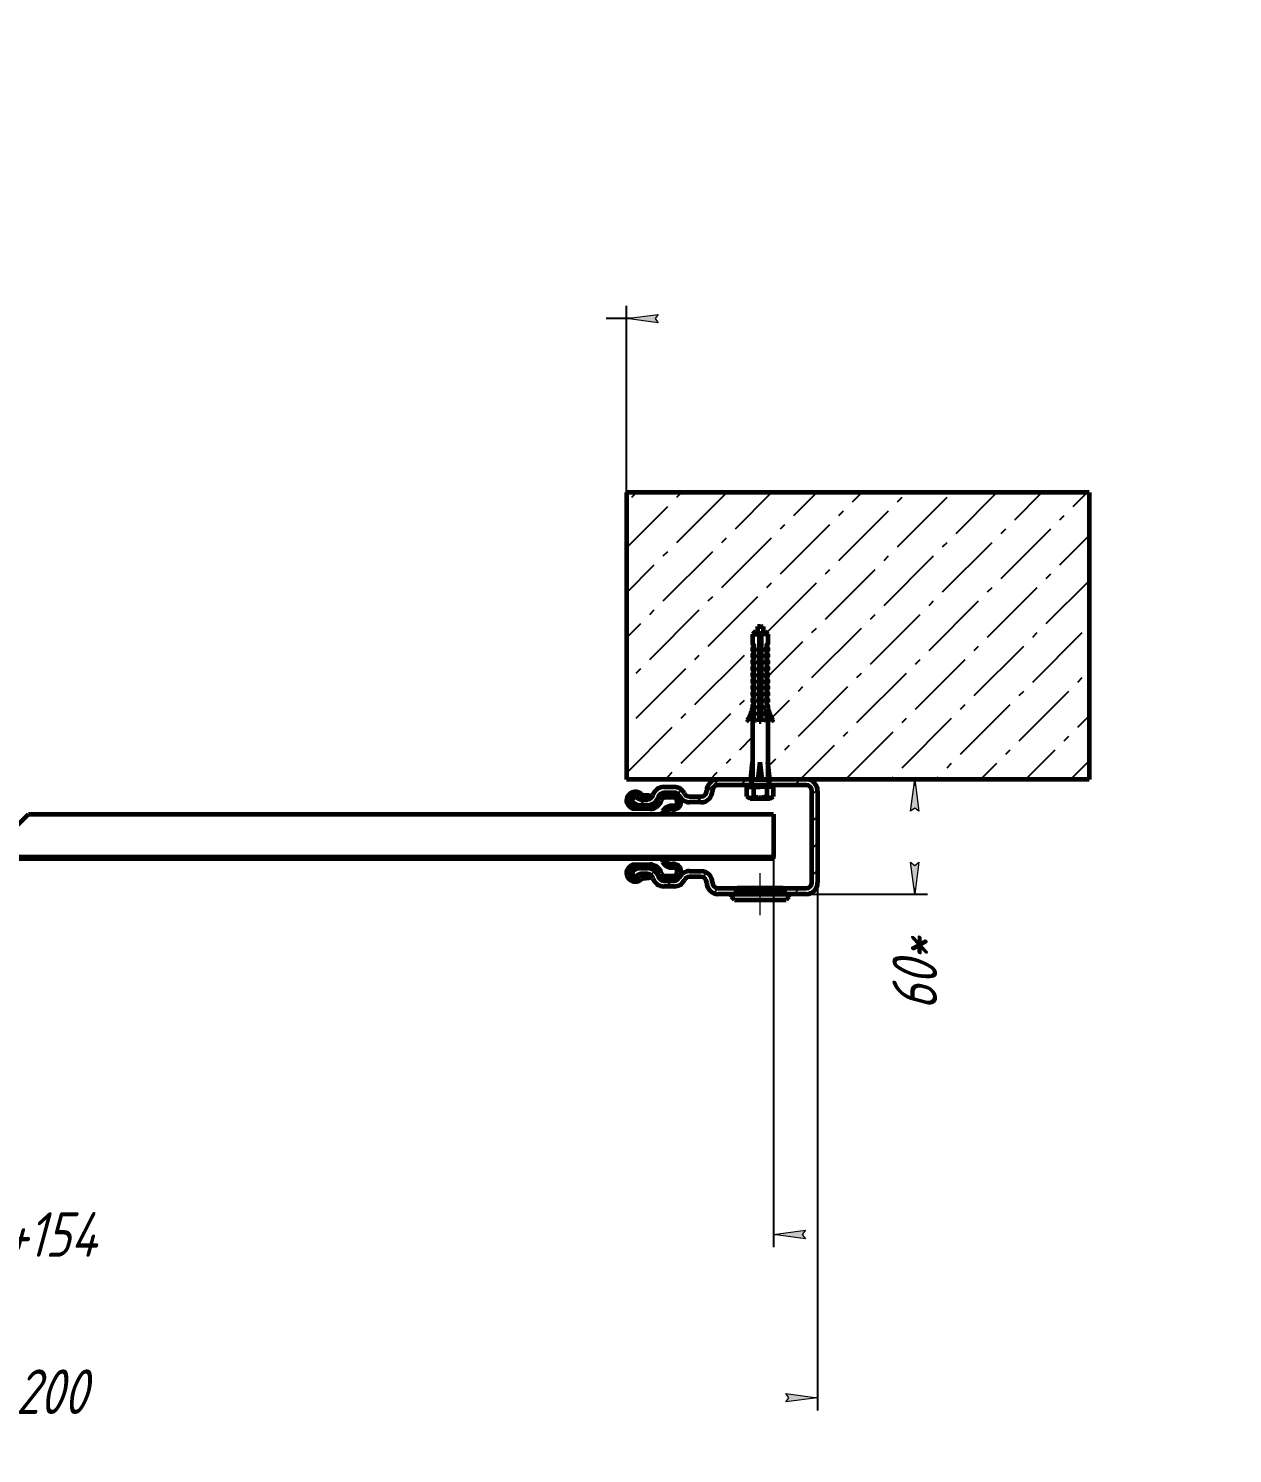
# Model space of a CAD drawing. Header units: millimetres. Extents: x 0 to 841, y 0 to 594.
# Drawn here: x 652 to 841, y 370.4 to 594 of the extents above; entities that cross this region are included whole.
import ezdxf

# ---------------------------------------------------------------- set-up
doc = ezdxf.new("R2010")
doc.units = ezdxf.units.MM
for name, pattern in [('K5LT_AXLED', [19.5, 15, -1.5, 1.5, -1.5]), ('K5LT_BASIC', [0]), ('K5LT_THIN', [0])]:
    doc.linetypes.add(name, pattern=pattern)
doc.layers.add('Системный слой', color=7, linetype='Continuous')
doc.styles.add('KDIMTEXTSTYLE', font='GOST_AU.SHX', dxfattribs={"width": 0.96, "oblique": 15, "height": 5})
doc.dimstyles.new('KDIMSTYLE (0.10)', dxfattribs={"dimtxt": 5, "dimasz": 1, "dimexe": 2, "dimexo": 0, "dimgap": 1, "dimtad": 1, "dimlfac": 10, "dimtxsty": 'KDIMTEXTSTYLE', "dimsah": 1, "dimcen": 0, "dimdle": 1, "dimadec": 0, "dimazin": 0, "dimtfac": 0.667, "dimtmove": 0, "dimatfit": 3, "dimfxl": 1, "dimtvp": 1, "dimtolj": 1, "dimtzin": 0, "dimarcsym": 0})
pattern_1 = [(45, (0, 0), (-2.12132, 2.12132), []), (135, (0, 0), (-2.12132, -2.12132), [])]

# ---------------------------------------------------------------- blocks, each defined once
blk = doc.blocks.new('KDIMARROW_01')
at = {"layer": 'Системный слой'}
blk.add_hatch(color=0, dxfattribs=at).paths.add_polyline_path([(0, 0), (-5, 0.66), (-4.5, 0), (-5, -0.66)])
at = {"layer": 'Системный слой', "color": 0, "linetype": 'K5LT_THIN', "lineweight": 18}
for p, q in [((-4.5, 0), (-5, 0.66)), ((-5, 0.66), (0, 0)), ((0, 0), (-5, -0.66)), ((-5, -0.66), (-4.5, 0)), ((0, 0), (-1, 0))]:
    blk.add_line(p, q, dxfattribs=at)

msp = doc.modelspace()

# ---------------------------------------------------------------- hatches: boundary and pattern name
at = {"layer": 'Системный слой'}
h = msp.add_hatch(dxfattribs=at)
h.set_pattern_fill('Бетон', angle=45, style=0, pattern_type=0)
h.set_pattern_definition([(45, (0, 0), (-7.07107, 7.07107), [11, -5]), (45, (9.192, 9.192), (-7.07107, 7.07107), [1, -15]), (45, (2.121, 9.192), (-7.07107, 7.07107), [11, -5]), (45, (11.314, 18.385), (-7.07107, 7.07107), [1, -15])])
h.paths.add_polyline_path([(768.0714, 493.8281), (768.0802, 493.8069), (768.0802, 493.3569), (768.0714, 493.3357), (768.0502, 493.3269), (767.9302, 493.3269), (767.8877, 493.3093), (767.8702, 493.2669), (767.8702, 493.0517), (767.8877, 493.0093), (768.0714, 492.8257), (768.0802, 492.8045), (768.0802, 492.3545), (768.0714, 492.3333), (768.0502, 492.3245), (767.9302, 492.3245), (767.8877, 492.3069), (767.8702, 492.2645), (767.8702, 492.0493), (767.8877, 492.0069), (768.0714, 491.8233), (768.0802, 491.802), (768.0802, 491.352), (768.0714, 491.3308), (768.0502, 491.322), (767.9302, 491.322), (767.8877, 491.3045), (767.8702, 491.262), (767.8702, 491.0469), (767.8877, 491.0045), (768.0714, 490.8208), (768.0802, 490.7996), (768.0802, 490.3496), (768.0714, 490.3284), (768.0502, 490.3196), (767.9302, 490.3196), (767.8877, 490.302), (767.8702, 490.2596), (767.8702, 490.0445), (767.8877, 490.002), (768.0714, 489.8184), (768.0802, 489.7972), (768.0802, 489.3472), (768.0714, 489.326), (768.0502, 489.3172), (767.9302, 489.3172), (767.8877, 489.2996), (767.8702, 489.2572), (767.8702, 489.042), (767.8877, 488.9996), (768.0714, 488.816), (768.0802, 488.7948), (768.0802, 488.3448), (768.0714, 488.3235), (768.0502, 488.3148), (767.9302, 488.3148), (767.8877, 488.2972), (767.8702, 488.2548), (767.8702, 488.0396), (767.8877, 487.9972), (768.0714, 487.8135), (768.0802, 487.7923), (768.0802, 487.3423), (768.4975, 486.195), (768.8541, 485.4711), (768.857, 485.4437), (768.8398, 485.4223), (768.8124, 485.4193), (768.7922, 485.4344), (768.1777, 486.537), (768.0802, 486.7477), (768.0802, 486.3399), (768.0714, 486.3187), (768.0502, 486.3099), (767.9302, 486.3099), (767.8877, 486.2923), (767.8702, 486.2499), (767.8702, 486.0348), (767.8877, 485.9923), (768.0714, 485.8087), (768.0802, 485.7875), (768.0802, 478.8866), (768.3802, 476.1866), (781.8802, 476.1866), (816.0802, 476.1866), (818.4802, 476.1866), (818.4802, 521.1866), (745.8802, 521.1866), (745.8802, 476.1866), (765.3802, 476.1866), (765.6802, 478.8866), (765.6802, 485.7875), (765.689, 485.8087), (765.8726, 485.9923), (765.8902, 486.0348), (765.8902, 486.2499), (765.8726, 486.2923), (765.8302, 486.3099), (765.7102, 486.3099), (765.689, 486.3187), (765.6802, 486.3399), (765.6802, 486.7477), (765.0915, 485.6311), (764.9681, 485.4344), (764.9455, 485.4187), (764.9184, 485.4236), (764.9027, 485.4462), (764.9063, 485.4711), (765.4213, 486.5781), (765.6802, 487.3423), (765.6802, 487.7923), (765.689, 487.8135), (765.8726, 487.9972), (765.8902, 488.0396), (765.8902, 488.2548), (765.8726, 488.2972), (765.8302, 488.3148), (765.7102, 488.3148), (765.689, 488.3235), (765.6802, 488.3448), (765.6802, 488.7948), (765.689, 488.816), (765.8726, 488.9996), (765.8902, 489.042), (765.8902, 489.2572), (765.8726, 489.2996), (765.8302, 489.3172), (765.7102, 489.3172), (765.689, 489.326), (765.6802, 489.3472), (765.6802, 489.7972), (765.689, 489.8184), (765.8726, 490.002), (765.8902, 490.0445), (765.8902, 490.2596), (765.8726, 490.302), (765.8302, 490.3196), (765.7102, 490.3196), (765.689, 490.3284), (765.6802, 490.3496), (765.6802, 490.7996), (765.689, 490.8208), (765.8726, 491.0045), (765.8902, 491.0469), (765.8902, 491.262), (765.8726, 491.3045), (765.8302, 491.322), (765.7102, 491.322), (765.689, 491.3308), (765.6802, 491.352), (765.6802, 491.802), (765.689, 491.8233), (765.8726, 492.0069), (765.8902, 492.0493), (765.8902, 492.2645), (765.8726, 492.3069), (765.8302, 492.3245), (765.7102, 492.3245), (765.689, 492.3333), (765.6802, 492.3545), (765.6802, 492.8045), (765.689, 492.8257), (765.8726, 493.0093), (765.8902, 493.0517), (765.8902, 493.2669), (765.8726, 493.3093), (765.8302, 493.3269), (765.7102, 493.3269), (765.689, 493.3357), (765.6802, 493.3569), (765.6802, 493.8069), (765.689, 493.8281), (765.8726, 494.0117), (765.8902, 494.0542), (765.8902, 494.2693), (765.8726, 494.3117), (765.8302, 494.3293), (765.7102, 494.3293), (765.689, 494.3381), (765.6802, 494.3593), (765.6802, 494.8093), (765.689, 494.8305), (765.8726, 495.0142), (765.8902, 495.0566), (765.8902, 495.2717), (765.8726, 495.3142), (765.8302, 495.3317), (765.7102, 495.3317), (765.689, 495.3405), (765.6802, 495.3617), (765.6802, 495.8117), (765.689, 495.833), (765.8726, 496.0166), (765.8902, 496.059), (765.8902, 496.2742), (765.8726, 496.3166), (765.8302, 496.3342), (765.7102, 496.3342), (765.689, 496.343), (765.6802, 496.3642), (765.6802, 496.8142), (765.689, 496.8354), (765.8726, 497.019), (765.8902, 497.0614), (765.8902, 497.2766), (765.8726, 497.319), (765.8302, 497.3366), (765.7102, 497.3366), (765.689, 497.3454), (765.6802, 497.3666), (765.6802, 498.9866), (766.1302, 499.4366), (766.4302, 499.4366), (766.4302, 500.1866), (766.8802, 500.1866), (767.3302, 500.1866), (767.3302, 499.4366), (767.6302, 499.4366), (768.0802, 498.9866), (768.0802, 497.3666), (768.0714, 497.3454), (768.0502, 497.3366), (767.9302, 497.3366), (767.8877, 497.319), (767.8702, 497.2766), (767.8702, 497.0614), (767.8877, 497.019), (768.0714, 496.8354), (768.0802, 496.8142), (768.0802, 496.3642), (768.0714, 496.343), (768.0502, 496.3342), (767.9302, 496.3342), (767.8877, 496.3166), (767.8702, 496.2742), (767.8702, 496.059), (767.8877, 496.0166), (768.0714, 495.833), (768.0802, 495.8117), (768.0802, 495.3617), (768.0714, 495.3405), (768.0502, 495.3317), (767.9302, 495.3317), (767.8877, 495.3142), (767.8702, 495.2717), (767.8702, 495.0566), (767.8877, 495.0142), (768.0714, 494.8305), (768.0802, 494.8093), (768.0802, 494.3593), (768.0714, 494.3381), (768.0502, 494.3293), (767.9302, 494.3293), (767.8877, 494.3117), (767.8702, 494.2693), (767.8702, 494.0542), (767.8877, 494.0117)])
h = msp.add_hatch(dxfattribs=at)
h.set_pattern_fill('Неметалл', angle=45, style=0, pattern_type=0)
h.set_pattern_definition(pattern_1)
h.paths.add_polyline_path([(747.8079, 473.3894), (748.0654, 473.2218), (748.2059, 473.1935), (749.3468, 473.1035), (749.4559, 473.139), (749.508, 473.2413), (749.5315, 473.5404), (749.4962, 473.6495), (749.394, 473.7017), (748.4664, 473.7748), (748.1766, 473.8766), (748.1253, 473.9156), (747.7262, 474.1504), (747.2712, 474.2365), (746.8139, 474.1637), (746.4081, 473.9408), (746.1015, 473.5938), (745.9302, 473.1636), (745.9143, 472.7008), (746.0557, 472.2599), (746.3378, 471.8927), (746.7274, 471.6425), (747.1786, 471.5386), (747.2515, 471.5366), (749.6058, 471.5366), (750.135, 471.6162), (750.6174, 471.8478), (751.0104, 472.211), (751.2793, 472.6738), (751.3484, 472.8859), (751.499, 473.1538), (751.7623, 473.312), (751.9293, 473.3357), (753.2515, 473.3357), (753.5485, 473.2571), (753.7676, 473.0417), (753.8514, 472.7461), (753.8515, 472.7357), (753.8515, 472.6367), (753.7728, 472.3397), (753.5574, 472.1206), (753.2618, 472.0368), (753.2062, 472.0384), (752.6725, 471.999), (752.1739, 471.8045), (751.7546, 471.4719), (751.5485, 471.2049), (751.5195, 471.0153), (751.6386, 470.8649), (751.8298, 470.8499), (751.9488, 470.9402), (752.2582, 471.248), (752.6571, 471.4248), (753.0929, 471.4472), (753.0936, 471.4471), (753.5294, 471.4694), (753.9284, 471.6459), (754.2379, 471.9535), (754.417, 472.3514), (754.4515, 472.6367), (754.4515, 472.7357), (754.3721, 473.1648), (754.1446, 473.5371), (753.799, 473.8035), (753.381, 473.9287), (753.2515, 473.9357), (751.9293, 473.9357), (751.5003, 473.8564), (751.1279, 473.6289), (750.8615, 473.2833), (750.7676, 473.0362), (750.5833, 472.6406), (750.2698, 472.3371), (749.8685, 472.1657), (749.6058, 472.1366), (747.2515, 472.1366), (746.9165, 472.2155), (746.6521, 472.4357), (746.5138, 472.7508), (746.5308, 473.0945), (746.6995, 473.3944), (746.9844, 473.5874), (747.3254, 473.6329), (747.6509, 473.5214)])
h = msp.add_hatch(dxfattribs=at)
h.set_pattern_fill('Металл', angle=45, style=0, pattern_type=0)
h.set_pattern_definition([(45, (0, 0), (-2.12132, 2.12132), [])])
h.paths.add_polyline_path([(770.4802, 458.1866), (774.0802, 458.1866), (774.6094, 458.2662), (775.0918, 458.4978), (775.4848, 458.861), (775.7537, 459.3238), (775.8746, 459.8451), (775.8802, 459.9866), (775.8802, 474.3866), (775.8006, 474.9158), (775.569, 475.3983), (775.2057, 475.7913), (774.743, 476.0601), (774.2217, 476.181), (774.0802, 476.1866), (768.2302, 476.1866), (768.2302, 475.2866), (774.0802, 475.2866), (774.4491, 475.2075), (774.7533, 474.9841), (774.939, 474.6556), (774.9802, 474.3866), (774.9802, 459.9866), (774.9011, 459.6176), (774.6776, 459.3135), (774.3492, 459.1277), (774.0802, 459.0866), (770.4802, 459.0866)])
h.paths.add_polyline_path([(760.2802, 458.1866), (763.2802, 458.1866), (763.2802, 459.0866), (760.2802, 459.0866), (759.9112, 459.1657), (759.6071, 459.3891), (759.4213, 459.7176), (759.3802, 459.9866), (759.3006, 460.5158), (759.069, 460.9983), (758.7057, 461.3913), (758.243, 461.6601), (757.7217, 461.781), (757.5802, 461.7866), (755.7802, 461.7866), (755.251, 461.707), (754.7685, 461.4754), (754.3755, 461.1122), (754.1677, 460.7866), (753.9329, 460.4912), (753.5976, 460.3181), (753.3615, 460.2866), (751.7739, 460.2866), (751.4049, 460.3657), (751.1008, 460.5891), (750.9151, 460.9176), (750.9093, 460.9366), (750.6859, 461.4229), (750.3294, 461.822), (749.8713, 462.0986), (749.3521, 462.2284), (749.1802, 462.2366), (748.1596, 462.2366), (747.6304, 462.157), (747.1479, 461.9254), (746.7549, 461.5622), (746.6007, 461.3366), (747.3802, 460.8866), (747.6332, 461.1666), (747.9787, 461.3182), (748.1596, 461.3366), (749.1802, 461.3366), (749.5491, 461.2575), (749.8533, 461.0341), (750.039, 460.7056), (750.0448, 460.6866), (750.2682, 460.2003), (750.6247, 459.8012), (751.0828, 459.5246), (751.602, 459.3948), (751.7739, 459.3866), (753.3615, 459.3866), (753.8907, 459.4662), (754.3731, 459.6978), (754.7662, 460.061), (754.9739, 460.3866), (755.2088, 460.682), (755.5441, 460.8551), (755.7802, 460.8866), (757.5802, 460.8866), (757.9491, 460.8075), (758.2533, 460.5841), (758.439, 460.2556), (758.4802, 459.9866), (758.5597, 459.4574), (758.7914, 458.9749), (759.1546, 458.5819), (759.6173, 458.3131), (760.1387, 458.1922)])
h.paths.add_polyline_path([(760.2802, 475.2866), (765.5302, 475.2866), (765.5302, 476.1866), (760.2802, 476.1866), (759.751, 476.107), (759.2685, 475.8754), (758.8755, 475.5122), (758.6067, 475.0494), (758.4857, 474.5281), (758.4802, 474.3866), (758.4011, 474.0176), (758.1776, 473.7135), (757.8492, 473.5277), (757.5802, 473.4866), (755.7802, 473.4866), (755.4112, 473.5657), (755.1071, 473.7891), (754.9739, 473.9866), (754.6675, 474.4253), (754.2456, 474.7545), (753.7455, 474.9452), (753.3615, 474.9866), (751.7739, 474.9866), (751.2447, 474.907), (750.7623, 474.6754), (750.3692, 474.3122), (750.1004, 473.8494), (750.0448, 473.6866), (749.8663, 473.3541), (749.5672, 473.124), (749.2, 473.0368), (749.1802, 473.0366), (748.1596, 473.0366), (747.7906, 473.1157), (747.4865, 473.3391), (747.3802, 473.4866), (746.6007, 473.0366), (746.9343, 472.6181), (747.3761, 472.3161), (747.8872, 472.1573), (748.1596, 472.1366), (749.1802, 472.1366), (749.7094, 472.2162), (750.1918, 472.4478), (750.5848, 472.811), (750.8537, 473.2738), (750.9093, 473.4366), (751.0878, 473.7691), (751.3869, 473.9992), (751.7541, 474.0864), (751.7739, 474.0866), (753.3615, 474.0866), (753.7305, 474.0075), (754.0346, 473.7841), (754.1677, 473.5866), (754.4742, 473.1479), (754.8961, 472.8187), (755.3962, 472.628), (755.7802, 472.5866), (757.5802, 472.5866), (758.1094, 472.6662), (758.5918, 472.8978), (758.9848, 473.261), (759.2537, 473.7238), (759.3746, 474.2451), (759.3802, 474.3866), (759.4593, 474.7556), (759.6827, 475.0597), (760.0112, 475.2455)])
h = msp.add_hatch(dxfattribs=at)
h.set_pattern_fill('Неметалл', angle=45, style=0, pattern_type=0)
h.set_pattern_definition(pattern_1)
h.paths.add_polyline_path([(748.2059, 461.1797), (747.916, 461.0779), (747.8079, 460.9838), (747.5248, 460.7882), (747.1842, 460.7396), (746.8577, 460.8483), (746.6141, 461.0913), (746.5046, 461.4175), (746.5524, 461.7583), (746.7473, 462.0419), (747.0483, 462.2086), (747.2515, 462.2366), (749.6058, 462.2366), (750.0348, 462.1573), (750.4072, 461.9298), (750.6736, 461.5841), (750.7676, 461.337), (750.9518, 460.9415), (751.2653, 460.638), (751.6666, 460.4666), (751.9293, 460.4375), (753.2515, 460.4375), (753.6805, 460.5168), (754.0529, 460.7443), (754.3193, 461.0899), (754.4444, 461.5079), (754.4515, 461.6375), (754.4515, 461.7365), (754.3721, 462.1656), (754.1446, 462.5379), (753.799, 462.8043), (753.381, 462.9295), (753.0936, 462.926), (752.6578, 462.9483), (752.2588, 463.1248), (751.9493, 463.4324), (751.9488, 463.433), (751.7858, 463.534), (751.6008, 463.4833), (751.512, 463.3132), (751.5485, 463.1683), (751.8985, 462.7634), (752.3519, 462.4792), (752.8689, 462.3409), (753.2062, 462.3348), (753.5083, 462.2787), (753.743, 462.0805), (753.8489, 461.7921), (753.8515, 461.7365), (753.8515, 461.6375), (753.7728, 461.3405), (753.5574, 461.1213), (753.2618, 461.0376), (753.2515, 461.0375), (751.9293, 461.0375), (751.6323, 461.1161), (751.4132, 461.3315), (751.3484, 461.4873), (751.1389, 461.9797), (750.7939, 462.3888), (750.3438, 462.6783), (749.8285, 462.8228), (749.6058, 462.8366), (747.2515, 462.8366), (746.7953, 462.7572), (746.3928, 462.5283), (746.0913, 462.1769), (745.9263, 461.7442), (745.9172, 461.2813), (746.065, 460.8425), (746.3524, 460.4795), (746.7456, 460.2349), (747.1983, 460.1376), (747.6573, 460.199), (748.0685, 460.4119), (748.1253, 460.4576), (748.4026, 460.5898), (748.4664, 460.5983), (749.394, 460.6715), (749.4962, 460.7237), (749.5315, 460.8328), (749.508, 461.1319), (749.4559, 461.2342), (749.3468, 461.2697)])

# ---------------------------------------------------------------- linework, layer by layer
at = {"layer": 'Системный слой', "color": 5, "linetype": 'K5LT_BASIC', "lineweight": 60, "true_color": 0x0000ff}
for p, q in [((745.8802, 521.1866), (745.8802, 476.1866)), ((818.4802, 521.1866), (745.8802, 521.1866)), ((818.4802, 521.1866), (818.4802, 476.1866)), ((766.1302, 499.4366), (765.6802, 498.9866)), ((765.6802, 498.9866), (765.6802, 497.3666)), ((765.6802, 498.9866), (766.7302, 498.9866)), ((766.1302, 499.4366), (766.7302, 499.4366)), ((766.8802, 500.1866), (766.4302, 500.1866)), ((766.4302, 500.1866), (766.4302, 499.4366)), ((766.7302, 499.4366), (766.7302, 485.1866)), ((766.8802, 498.8873), (766.7302, 498.8873)), ((766.8802, 500.1866), (767.3302, 500.1866)), ((766.8802, 498.8873), (767.0302, 498.8873)), ((767.0302, 499.4366), (767.0302, 485.1866)), ((767.6302, 499.4366), (767.0302, 499.4366)), ((768.0802, 498.9866), (767.0302, 498.9866)), ((767.3302, 500.1866), (767.3302, 499.4366)), ((767.6302, 499.4366), (768.0802, 498.9866)), ((768.0802, 498.9866), (768.0802, 497.3666)), ((765.6802, 496.8142), (765.6802, 496.3642)), ((765.8726, 497.019), (765.689, 496.8354)), ((765.8302, 497.3366), (765.7102, 497.3366)), ((765.8902, 497.2766), (765.8902, 497.0614)), ((766.3634, 496.6357), (766.2071, 496.5575)), ((766.2071, 496.5038), (766.3634, 496.4257)), ((767.397, 496.6357), (767.5533, 496.5575)), ((767.5533, 496.5038), (767.397, 496.4257)), ((767.8702, 497.2766), (767.8702, 497.0614)), ((767.8877, 497.019), (768.0714, 496.8354)), ((767.9302, 497.3366), (768.0502, 497.3366)), ((768.0802, 496.8142), (768.0802, 496.3642)), ((765.6802, 495.8117), (765.6802, 495.3617)), ((765.6802, 494.8093), (765.6802, 494.3593)), ((765.8726, 496.0166), (765.689, 495.833)), ((765.8726, 495.0142), (765.689, 494.8305)), ((765.8302, 496.3342), (765.7102, 496.3342)), ((765.8302, 495.3317), (765.7102, 495.3317)), ((765.8302, 494.3293), (765.7102, 494.3293)), ((765.8902, 496.2742), (765.8902, 496.059)), ((765.8902, 495.2717), (765.8902, 495.0566)), ((765.8902, 494.2693), (765.8902, 494.0542)), ((766.3634, 495.6333), (766.2071, 495.5551)), ((766.2071, 495.5014), (766.3634, 495.4233)), ((766.3634, 494.6308), (766.2071, 494.5527)), ((766.2071, 494.499), (766.3634, 494.4208)), ((767.397, 495.6333), (767.5533, 495.5551)), ((767.5533, 495.5014), (767.397, 495.4233)), ((767.397, 494.6308), (767.5533, 494.5527)), ((767.5533, 494.499), (767.397, 494.4208)), ((767.8702, 496.2742), (767.8702, 496.059)), ((767.8702, 495.2717), (767.8702, 495.0566)), ((767.8702, 494.2693), (767.8702, 494.0542)), ((767.8877, 496.0166), (768.0714, 495.833)), ((767.8877, 495.0142), (768.0714, 494.8305)), ((767.9302, 496.3342), (768.0502, 496.3342)), ((767.9302, 495.3317), (768.0502, 495.3317)), ((767.9302, 494.3293), (768.0502, 494.3293)), ((768.0802, 495.8117), (768.0802, 495.3617)), ((768.0802, 494.8093), (768.0802, 494.3593)), ((765.6802, 493.8069), (765.6802, 493.3569)), ((765.6802, 492.8045), (765.6802, 492.3545)), ((765.8726, 494.0117), (765.689, 493.8281)), ((765.8726, 493.0093), (765.689, 492.8257)), ((765.8726, 492.0069), (765.689, 491.8233)), ((765.8302, 493.3269), (765.7102, 493.3269)), ((765.8302, 492.3245), (765.7102, 492.3245)), ((765.8902, 493.2669), (765.8902, 493.0517)), ((765.8902, 492.2645), (765.8902, 492.0493)), ((766.3634, 493.6284), (766.2071, 493.5502)), ((766.2071, 493.4966), (766.3634, 493.4184)), ((766.3634, 492.626), (766.2071, 492.5478)), ((766.2071, 492.4941), (766.3634, 492.416)), ((767.397, 493.6284), (767.5533, 493.5502)), ((767.5533, 493.4966), (767.397, 493.4184)), ((767.397, 492.626), (767.5533, 492.5478)), ((767.5533, 492.4941), (767.397, 492.416)), ((767.8702, 493.2669), (767.8702, 493.0517)), ((767.8702, 492.2645), (767.8702, 492.0493)), ((767.8877, 494.0117), (768.0714, 493.8281)), ((767.8877, 493.0093), (768.0714, 492.8257)), ((767.8877, 492.0069), (768.0714, 491.8233)), ((767.9302, 493.3269), (768.0502, 493.3269)), ((767.9302, 492.3245), (768.0502, 492.3245)), ((768.0802, 493.8069), (768.0802, 493.3569)), ((768.0802, 492.8045), (768.0802, 492.3545)), ((765.6802, 491.802), (765.6802, 491.352)), ((765.6802, 490.7996), (765.6802, 490.3496)), ((765.6802, 489.7972), (765.6802, 489.3472)), ((765.8726, 491.0045), (765.689, 490.8208)), ((765.8726, 490.002), (765.689, 489.8184)), ((765.8302, 491.322), (765.7102, 491.322)), ((765.8302, 490.3196), (765.7102, 490.3196)), ((765.8902, 491.262), (765.8902, 491.0469)), ((765.8902, 490.2596), (765.8902, 490.0445)), ((766.3634, 491.6235), (766.2071, 491.5454)), ((766.2071, 491.4917), (766.3634, 491.4135)), ((766.3634, 490.6211), (766.2071, 490.543)), ((766.2071, 490.4893), (766.3634, 490.4111)), ((767.397, 491.6235), (767.5533, 491.5454)), ((767.5533, 491.4917), (767.397, 491.4135)), ((767.397, 490.6211), (767.5533, 490.543)), ((767.5533, 490.4893), (767.397, 490.4111)), ((767.8702, 491.262), (767.8702, 491.0469)), ((767.8702, 490.2596), (767.8702, 490.0445)), ((767.8877, 491.0045), (768.0714, 490.8208)), ((767.8877, 490.002), (768.0714, 489.8184)), ((767.9302, 491.322), (768.0502, 491.322)), ((767.9302, 490.3196), (768.0502, 490.3196)), ((768.0802, 491.802), (768.0802, 491.352)), ((768.0802, 490.7996), (768.0802, 490.3496)), ((768.0802, 489.7972), (768.0802, 489.3472)), ((765.6802, 488.7948), (765.6802, 488.3448)), ((765.6802, 487.7923), (765.6802, 487.3423)), ((765.8726, 488.9996), (765.689, 488.816)), ((765.8726, 487.9972), (765.689, 487.8135)), ((765.8302, 489.3172), (765.7102, 489.3172)), ((765.8302, 488.3148), (765.7102, 488.3148)), ((765.8902, 489.2572), (765.8902, 489.042)), ((765.8902, 488.2548), (765.8902, 488.0396)), ((766.3634, 489.6187), (766.2071, 489.5405)), ((766.2071, 489.4869), (766.3634, 489.4087)), ((766.3634, 488.6163), (766.2071, 488.5381)), ((766.2071, 488.4844), (766.3634, 488.4063)), ((766.3634, 487.6138), (766.2071, 487.5357)), ((766.2071, 487.482), (766.3634, 487.4038)), ((767.397, 489.6187), (767.5533, 489.5405)), ((767.5533, 489.4869), (767.397, 489.4087)), ((767.397, 488.6163), (767.5533, 488.5381)), ((767.5533, 488.4844), (767.397, 488.4063)), ((767.397, 487.6138), (767.5533, 487.5357)), ((767.5533, 487.482), (767.397, 487.4038)), ((767.8702, 489.2572), (767.8702, 489.042)), ((767.8702, 488.2548), (767.8702, 488.0396)), ((767.8877, 488.9996), (768.0714, 488.816)), ((767.8877, 487.9972), (768.0714, 487.8135)), ((767.9302, 489.3172), (768.0502, 489.3172)), ((767.9302, 488.3148), (768.0502, 488.3148)), ((768.0802, 488.7948), (768.0802, 488.3448)), ((768.0802, 487.7923), (768.0802, 487.3423)), ((765.6802, 486.7477), (765.6802, 486.3399)), ((765.6802, 485.7875), (765.6802, 476.1866)), ((765.8726, 485.9923), (765.689, 485.8087)), ((765.8302, 486.3099), (765.7102, 486.3099)), ((765.8726, 486.9948), (765.7235, 486.8456)), ((765.8902, 487.2523), (765.8902, 487.0372)), ((765.8902, 486.2499), (765.8902, 486.0348)), ((766.3634, 486.6114), (766.2071, 486.5332)), ((766.2071, 486.4796), (766.3634, 486.4014)), ((766.3634, 485.609), (766.2071, 485.5308)), ((766.2071, 485.4772), (766.3634, 485.399)), ((767.397, 486.6114), (767.5533, 486.5332)), ((767.5533, 486.4796), (767.397, 486.4014)), ((767.397, 485.609), (767.5533, 485.5308)), ((767.5533, 485.4772), (767.397, 485.399)), ((767.8702, 487.2523), (767.8702, 487.0372)), ((767.8702, 486.2499), (767.8702, 487.0372)), ((767.8702, 486.2499), (767.8702, 486.0348)), ((767.8877, 486.9948), (768.0401, 486.8424)), ((767.8877, 485.9923), (768.0714, 485.8087)), ((767.9302, 486.3099), (768.0502, 486.3099)), ((768.0802, 486.7517), (768.0802, 486.3399)), ((768.0802, 485.7875), (768.0802, 476.1866)), ((767.0302, 485.1866), (766.7302, 485.1866)), ((765.3802, 476.1866), (765.6802, 478.8866)), ((766.5802, 476.1866), (766.8802, 478.8866)), ((767.1802, 476.1866), (766.8802, 478.8866)), ((768.3802, 476.1866), (768.0802, 478.8866)), ((818.4802, 476.1866), (745.8802, 476.1866)), ((751.7739, 474.9866), (753.3615, 474.9866)), ((753.3615, 474.0866), (751.7739, 474.0866)), ((765.5302, 475.2866), (760.2802, 475.2866)), ((764.4802, 475.2866), (764.4802, 474.9866)), ((764.4802, 475.2866), (769.2802, 475.2866)), ((764.4802, 474.9866), (766.8802, 474.9866)), ((764.8017, 473.4716), (764.8017, 474.9866)), ((765.6802, 476.1866), (765.3802, 476.1866)), ((765.5302, 476.1866), (765.5302, 475.2866)), ((765.5302, 475.2866), (765.5302, 476.1866)), ((765.5302, 475.2866), (768.2302, 475.2866)), ((768.2302, 475.2866), (765.5302, 475.2866)), ((765.6802, 476.1866), (768.0802, 476.1866)), ((765.8409, 474.9866), (765.8409, 473.4617)), ((769.2802, 474.9866), (766.8802, 474.9866)), ((767.9194, 474.9866), (767.9194, 473.4617)), ((768.0802, 476.1866), (768.3802, 476.1866)), ((768.2302, 476.1866), (768.2302, 475.2866)), ((768.2302, 475.2866), (768.2302, 476.1866)), ((774.0802, 475.2866), (768.2302, 475.2866)), ((768.9586, 473.4716), (768.9586, 474.9866)), ((769.2802, 475.2866), (769.2802, 474.9866)), ((774.9802, 459.9866), (774.9802, 474.3866)), ((775.8802, 474.3866), (775.8802, 459.9866)), ((746.6007, 473.0366), (747.3802, 473.4866)), ((747.2515, 472.1366), (749.6058, 472.1366)), ((748.1596, 473.0366), (749.1802, 473.0366)), ((749.1802, 472.1366), (748.1596, 472.1366)), ((749.3468, 473.1035), (748.2059, 473.1935)), ((748.4664, 473.7748), (749.394, 473.7017)), ((749.5315, 473.5404), (749.508, 473.2413)), ((751.9293, 473.9357), (753.2515, 473.9357)), ((753.2515, 473.3357), (751.9293, 473.3357)), ((753.8515, 472.6367), (753.8515, 472.7357)), ((754.4515, 472.7357), (754.4515, 472.6367)), ((755.7802, 473.4866), (757.5802, 473.4866)), ((757.5802, 472.5866), (755.7802, 472.5866)), ((765.2953, 473.1866), (764.8017, 473.4716)), ((765.2953, 473.1866), (768.465, 473.1866)), ((768.465, 473.1866), (768.9586, 473.4716)), ((645.0647, 463.7366), (652.0397, 470.7116)), ((652.0397, 470.7116), (768.9802, 470.7116)), ((749.6058, 471.5366), (747.2515, 471.5366)), ((768.9802, 470.7116), (768.9802, 469.6101)), ((768.9802, 469.6101), (768.9802, 469.2381)), ((768.9802, 469.2381), (768.9802, 464.4732)), ((768.9802, 463.7366), (645.0647, 463.7366)), ((645.3797, 464.0516), (768.9802, 464.0516)), ((768.9802, 464.4732), (768.9802, 464.0516)), ((768.9802, 464.0516), (768.9802, 464.0066)), ((768.9802, 463.9169), (768.9802, 464.0066)), ((768.9802, 463.7366), (768.9802, 463.9169)), ((747.3802, 460.8866), (746.6007, 461.3366)), ((747.2515, 462.8366), (749.6058, 462.8366)), ((749.6058, 462.2366), (747.2515, 462.2366)), ((748.1596, 462.2366), (749.1802, 462.2366)), ((749.1802, 461.3366), (748.1596, 461.3366)), ((748.2059, 461.1797), (749.3468, 461.2697)), ((749.394, 460.6715), (748.4664, 460.5983)), ((749.508, 461.1319), (749.5315, 460.8328)), ((751.9293, 461.0375), (753.2515, 461.0375)), ((753.8515, 461.6375), (753.8515, 461.7365)), ((754.4515, 461.7365), (754.4515, 461.6375)), ((755.7802, 461.7866), (757.5802, 461.7866)), ((757.5802, 460.8866), (755.7802, 460.8866)), ((751.7739, 460.2866), (753.3615, 460.2866)), ((753.3615, 459.3866), (751.7739, 459.3866)), ((753.2515, 460.4375), (751.9293, 460.4375)), ((760.2802, 459.0866), (763.2802, 459.0866)), ((763.0702, 458.726), (763.3274, 459.086)), ((763.0702, 458.726), (763.0702, 458.576)), ((766.8802, 458.5761), (763.0702, 458.5763)), ((763.0702, 458.576), (763.2202, 458.576)), ((763.2202, 458.576), (763.2202, 458.1868)), ((763.2802, 459.0866), (770.4802, 459.0866)), ((763.2802, 459.0866), (763.2802, 458.1866)), ((763.2802, 459.0866), (770.4802, 459.0866)), ((770.4802, 459.0866), (763.2802, 459.0866)), ((763.2802, 458.1866), (763.2802, 459.0866)), ((763.3274, 459.086), (770.4327, 459.0863)), ((766.8802, 458.5761), (770.6902, 458.5763)), ((770.6901, 458.726), (770.4327, 459.0863)), ((770.4802, 459.0866), (770.4802, 458.1866)), ((770.4802, 459.0866), (774.0802, 459.0866)), ((770.4802, 458.1866), (770.4802, 459.0866)), ((770.5402, 458.5763), (770.5402, 458.1864)), ((770.6902, 458.7263), (770.6902, 458.5763)), ((763.2802, 458.1866), (760.2802, 458.1866)), ((762.3802, 458.1868), (763.2202, 458.1868)), ((762.3802, 457.7368), (762.3802, 458.1868)), ((762.8302, 457.2868), (762.3802, 457.7368)), ((762.8302, 457.2868), (770.9302, 457.2864)), ((763.2202, 458.1868), (771.3802, 458.1864)), ((763.2802, 458.1866), (770.4802, 458.1866)), ((770.4802, 458.1866), (763.2802, 458.1866)), ((774.0802, 458.1866), (770.4802, 458.1866)), ((771.3802, 457.7364), (770.9302, 457.2864)), ((771.3802, 457.7364), (771.3802, 458.1864))]:
    msp.add_line(p, q, dxfattribs=at)
at = {"layer": 'Системный слой', "color": 30, "linetype": 'K5LT_AXLED', "lineweight": 18, "true_color": 0xff8000}
msp.add_line((766.8802, 454.8866), (766.8802, 461.4866), dxfattribs=at)
at = {"layer": 'Системный слой', "color": 5, "linetype": 'K5LT_BASIC', "lineweight": 60, "true_color": 0x0000ff}
for centre, radius, start, end in [((765.7102, 497.3666), 0.03, 180, 270), ((765.7102, 496.8142), 0.03, 135, 180), ((765.8302, 497.2766), 0.06, 0, 90), ((765.8302, 497.0614), 0.06, 315, 0), ((766.2205, 496.5307), 0.03, 116.565051, 243.434949), ((766.1815, 496.5307), 0.21, 330, 30), ((767.5788, 496.5307), 0.21, 150, 210), ((767.5399, 496.5307), 0.03, 296.565051, 63.434949), ((767.9302, 497.2766), 0.06, 90, 180), ((767.9302, 497.0614), 0.06, 180, 225), ((768.0502, 497.3666), 0.03, 270, 0), ((768.0502, 496.8142), 0.03, 0, 45), ((765.7102, 496.3642), 0.03, 180, 270), ((765.7102, 495.8117), 0.03, 135, 180), ((765.7102, 495.3617), 0.03, 180, 270), ((765.7102, 494.8093), 0.03, 135, 180), ((765.7102, 494.3593), 0.03, 180, 270), ((765.8302, 496.2742), 0.06, 0, 90), ((765.8302, 495.2717), 0.06, 0, 90), ((765.8302, 494.2693), 0.06, 0, 90), ((765.8302, 496.059), 0.06, 315, 0), ((765.8302, 495.0566), 0.06, 315, 0), ((766.2205, 495.5283), 0.03, 116.565051, 243.434949), ((766.2205, 494.5258), 0.03, 116.565051, 243.434949), ((766.1815, 495.5283), 0.21, 330, 30), ((766.1815, 494.5258), 0.21, 330, 30), ((767.5788, 495.5283), 0.21, 150, 210), ((767.5788, 494.5258), 0.21, 150, 210), ((767.5399, 495.5283), 0.03, 296.565051, 63.434949), ((767.5399, 494.5258), 0.03, 296.565051, 63.434949), ((767.9302, 496.2742), 0.06, 90, 180), ((767.9302, 496.059), 0.06, 180, 225), ((767.9302, 495.2717), 0.06, 90, 180), ((767.9302, 495.0566), 0.06, 180, 225), ((767.9302, 494.2693), 0.06, 90, 180), ((768.0502, 496.3642), 0.03, 270, 0), ((768.0502, 495.3617), 0.03, 270, 0), ((768.0502, 494.3593), 0.03, 270, 0), ((768.0502, 495.8117), 0.03, 0, 45), ((768.0502, 494.8093), 0.03, 0, 45), ((765.7102, 493.8069), 0.03, 135, 180), ((765.7102, 493.3569), 0.03, 180, 270), ((765.7102, 492.8045), 0.03, 135, 180), ((765.7102, 492.3545), 0.03, 180, 270), ((765.8302, 493.2669), 0.06, 0, 90), ((765.8302, 492.2645), 0.06, 0, 90), ((765.8302, 494.0542), 0.06, 315, 0), ((765.8302, 493.0517), 0.06, 315, 0), ((765.8302, 492.0493), 0.06, 315, 0), ((766.2205, 493.5234), 0.03, 116.565051, 243.434949), ((766.2205, 492.521), 0.03, 116.565051, 243.434949), ((766.1815, 493.5234), 0.21, 330, 30), ((766.1815, 492.521), 0.21, 330, 30), ((767.5788, 493.5234), 0.21, 150, 210), ((767.5788, 492.521), 0.21, 150, 210), ((767.5399, 493.5234), 0.03, 296.565051, 63.434949), ((767.5399, 492.521), 0.03, 296.565051, 63.434949), ((767.9302, 494.0542), 0.06, 180, 225), ((767.9302, 493.2669), 0.06, 90, 180), ((767.9302, 493.0517), 0.06, 180, 225), ((767.9302, 492.2645), 0.06, 90, 180), ((767.9302, 492.0493), 0.06, 180, 225), ((768.0502, 493.3569), 0.03, 270, 0), ((768.0502, 492.3545), 0.03, 270, 0), ((768.0502, 493.8069), 0.03, 0, 45), ((768.0502, 492.8045), 0.03, 0, 45), ((765.7102, 491.802), 0.03, 135, 180), ((765.7102, 491.352), 0.03, 180, 270), ((765.7102, 490.7996), 0.03, 135, 180), ((765.7102, 490.3496), 0.03, 180, 270), ((765.7102, 489.7972), 0.03, 135, 180), ((765.8302, 491.262), 0.06, 0, 90), ((765.8302, 490.2596), 0.06, 0, 90), ((765.8302, 491.0469), 0.06, 315, 0), ((765.8302, 490.0445), 0.06, 315, 0), ((766.2205, 491.5185), 0.03, 116.565051, 243.434949), ((766.2205, 490.5161), 0.03, 116.565051, 243.434949), ((766.1815, 491.5185), 0.21, 330, 30), ((766.1815, 490.5161), 0.21, 330, 30), ((767.5788, 491.5185), 0.21, 150, 210), ((767.5788, 490.5161), 0.21, 150, 210), ((767.5399, 491.5185), 0.03, 296.565051, 63.434949), ((767.5399, 490.5161), 0.03, 296.565051, 63.434949), ((767.9302, 491.262), 0.06, 90, 180), ((767.9302, 491.0469), 0.06, 180, 225), ((767.9302, 490.2596), 0.06, 90, 180), ((767.9302, 490.0445), 0.06, 180, 225), ((768.0502, 491.352), 0.03, 270, 0), ((768.0502, 490.3496), 0.03, 270, 0), ((768.0502, 491.802), 0.03, 0, 45), ((768.0502, 490.7996), 0.03, 0, 45), ((768.0502, 489.7972), 0.03, 0, 45), ((765.7102, 489.3472), 0.03, 180, 270), ((765.7102, 488.7948), 0.03, 135, 180), ((765.7102, 488.3448), 0.03, 180, 270), ((765.7102, 487.7923), 0.03, 135, 180), ((765.8302, 489.2572), 0.06, 0, 90), ((765.8302, 488.2548), 0.06, 0, 90), ((765.8302, 489.042), 0.06, 315, 0), ((765.8302, 488.0396), 0.06, 315, 0), ((766.2205, 489.5137), 0.03, 116.565051, 243.434949), ((766.2205, 488.5113), 0.03, 116.565051, 243.434949), ((766.2205, 487.5088), 0.03, 116.565051, 243.434949), ((766.1815, 489.5137), 0.21, 330, 30), ((766.1815, 488.5113), 0.21, 330, 30), ((766.1815, 487.5088), 0.21, 330, 30), ((767.5788, 489.5137), 0.21, 150, 210), ((767.5788, 488.5113), 0.21, 150, 210), ((767.5788, 487.5088), 0.21, 150, 210), ((767.5399, 489.5137), 0.03, 296.565051, 63.434949), ((767.5399, 488.5113), 0.03, 296.565051, 63.434949), ((767.5399, 487.5088), 0.03, 296.565051, 63.434949), ((767.9302, 489.2572), 0.06, 90, 180), ((767.9302, 489.042), 0.06, 180, 225), ((767.9302, 488.2548), 0.06, 90, 180), ((767.9302, 488.0396), 0.06, 180, 225), ((768.0502, 489.3472), 0.03, 270, 0), ((768.0502, 488.3448), 0.03, 270, 0), ((768.0502, 488.7948), 0.03, 0, 45), ((768.0502, 487.7923), 0.03, 0, 45), ((764.9379, 485.4538), 0.036, 151.298926, 327.238461), ((756.7257, 489.9501), 9.3265, 331.298926, 343.76328), ((756.5853, 490.8287), 9.9685, 327.238461, 338.975193), ((765.7102, 486.3399), 0.03, 180, 270), ((765.7102, 485.7875), 0.03, 135, 180), ((765.8302, 486.2499), 0.06, 0, 90), ((765.8302, 487.0372), 0.06, 315, 0), ((765.8302, 486.0348), 0.06, 315, 0), ((766.2205, 486.5064), 0.03, 116.565051, 243.434949), ((766.2205, 485.504), 0.03, 116.565051, 243.434949), ((766.1815, 486.5064), 0.21, 330, 30), ((766.1815, 485.504), 0.21, 330, 30), ((767.5788, 486.5064), 0.21, 150, 210), ((767.5788, 485.504), 0.21, 150, 210), ((767.5399, 486.5064), 0.03, 296.565051, 63.434949), ((767.5399, 485.504), 0.03, 296.565051, 63.434949), ((777.175, 490.8287), 9.9685, 201.024807, 212.761539), ((767.9302, 487.0372), 0.06, 180, 225), ((767.9302, 486.2499), 0.06, 90, 180), ((767.9302, 486.0348), 0.06, 180, 225), ((768.0502, 486.3399), 0.03, 270, 0), ((768.0502, 485.7875), 0.03, 0, 45), ((777.0346, 489.9501), 9.3265, 196.23672, 208.701074), ((768.8225, 485.4538), 0.036, 212.761539, 28.701074), ((747.2515, 472.8866), 1.35, 49.663113, 270), ((751.7739, 473.1866), 1.8, 90, 163.87238), ((751.7739, 473.1866), 0.9, 90, 163.87238), ((753.3615, 473.1866), 1.8, 26.3878, 90), ((753.3615, 473.1866), 0.9, 26.3878, 90), ((757.5802, 474.3866), 0.9, 270, 0), ((757.5802, 474.3866), 1.8, 270, 0), ((760.2802, 474.3866), 1.8, 90, 180), ((760.2802, 474.3866), 0.9, 90, 180), ((774.0802, 474.3866), 1.8, 0, 90), ((774.0802, 474.3866), 0.9, 0, 90), ((747.2515, 472.8866), 0.75, 42.100601, 270), ((748.1596, 473.9366), 1.8, 210, 270), ((748.1596, 473.9366), 0.9, 210, 270), ((748.2531, 473.7917), 0.6, 222.100601, 265.487749), ((748.5137, 474.373), 0.6, 229.663113, 265.487749), ((749.1802, 473.9366), 0.9, 270, 343.87238), ((749.1802, 473.9366), 1.8, 270, 343.87238), ((749.3585, 473.2531), 0.15, 265.507418, 355.507418), ((749.3821, 473.5522), 0.1499, 355.46806, 85.46806), ((749.6058, 473.3366), 1.2, 270, 345.500853), ((749.6058, 473.3366), 1.8, 270, 345.500853), ((751.9293, 472.7357), 1.2, 90, 165.500853), ((751.9293, 472.7357), 0.6, 90, 165.500853), ((753.0703, 470.2436), 1.8, 85.672021, 147.718834), ((753.2515, 472.6367), 1.2, 262.441629, 0), ((753.2515, 472.6367), 0.6, 265.672021, 0), ((753.2515, 472.7357), 1.2, 0, 90), ((753.2515, 472.7357), 0.6, 0, 90), ((755.7802, 474.3866), 1.8, 206.3878, 270), ((755.7802, 474.3866), 0.9, 206.3878, 270), ((751.7515, 471.0767), 0.24, 147.718834, 325.329769), ((752.9358, 470.2576), 1.2, 82.441629, 145.329769), ((751.7515, 463.2965), 0.24, 34.670231, 212.281166), ((753.0703, 464.1296), 1.8, 212.281166, 274.327979), ((752.9358, 464.1156), 1.2, 214.670231, 277.558371), ((753.2515, 461.7365), 1.2, 0, 97.558371), ((747.2515, 461.4866), 1.35, 90, 310.336887), ((747.2515, 461.4866), 0.75, 90, 317.899399), ((748.1596, 460.4366), 1.8, 90, 150), ((748.1596, 460.4366), 0.9, 90, 150), ((748.2531, 460.5815), 0.6, 94.512251, 137.899399), ((749.1802, 460.4366), 1.8, 16.12762, 90), ((749.1802, 460.4366), 0.9, 16.12762, 90), ((749.3585, 461.1201), 0.15, 4.492582, 94.492582), ((749.3821, 460.821), 0.1499, 274.53194, 4.53194), ((749.6058, 461.0366), 1.8, 14.499147, 90), ((749.6058, 461.0366), 1.2, 14.499147, 90), ((751.7739, 461.1866), 1.8, 196.12762, 270), ((751.9293, 461.6375), 1.2, 194.499147, 270), ((751.7739, 461.1866), 0.9, 196.12762, 270), ((751.9293, 461.6375), 0.6, 194.499147, 270), ((753.2515, 461.7365), 0.6, 0, 94.327979), ((753.2515, 461.6375), 1.2, 270, 0), ((753.2515, 461.6375), 0.6, 270, 0), ((753.3615, 461.1866), 0.9, 270, 333.6122), ((755.7802, 459.9866), 1.8, 90, 153.6122), ((755.7802, 459.9866), 0.9, 90, 153.6122), ((757.5802, 459.9866), 1.8, 0, 90), ((757.5802, 459.9866), 0.9, 0, 90), ((748.5137, 460.0002), 0.6, 94.512251, 130.336887), ((753.3615, 461.1866), 1.8, 270, 333.6122), ((760.2802, 459.9866), 1.8, 180, 270), ((760.2802, 459.9866), 0.9, 180, 270), ((774.0802, 459.9866), 1.8, 270, 0), ((774.0802, 459.9866), 0.9, 270, 0)]:
    msp.add_arc(centre, radius, start, end, dxfattribs=at)
for points, knots in [([(764.9504, 473.3857), (764.9511, 473.3854), (764.9877, 473.3694), (765.0673, 473.3388), (765.1896, 473.3085), (765.3192, 473.2973), (765.4492, 473.3078), (765.5722, 473.3378), (765.7027, 473.3874), (765.7899, 473.4322), (765.8409, 473.4617)], [1.57234529, 1.57234529, 1.57234529, 1.57234529, 1.59364619, 2.73359518, 4.10395904, 5.47717591, 6.85395904, 8.23359518, 9.38531285, 11, 11, 11, 11]), ([(767.9194, 473.4617), (767.8186, 473.4326), (767.6461, 473.3882), (767.3875, 473.3387), (767.1429, 473.3084), (766.8835, 473.2973), (766.6237, 473.3079), (766.3778, 473.3379), (766.117, 473.3875), (765.9428, 473.4323), (765.8409, 473.4617)], [0, 0, 0, 0, 1.59579414, 2.73694454, 4.10825495, 5.48183588, 6.85825495, 8.23694454, 9.38746081, 11, 11, 11, 11]), ([(768.8099, 473.3857), (768.8092, 473.3854), (768.7725, 473.3693), (768.6927, 473.3387), (768.5704, 473.3084), (768.4407, 473.2973), (768.3108, 473.3079), (768.1878, 473.3379), (768.0575, 473.3875), (767.9703, 473.4323), (767.9194, 473.4617)], [1.57250807, 1.57250807, 1.57250807, 1.57250807, 1.59580889, 2.73696753, 4.10828445, 5.48186787, 6.85828445, 8.23696753, 9.38747556, 11, 11, 11, 11])]:
    msp.add_open_spline(points, degree=3, knots=knots, dxfattribs=at)

# ---------------------------------------------------------------- dimensions: what is measured, and where the dimension line sits
at = {"layer": 'Системный слой', "color": 7}
for base, p1, p2, location, text in [((529.0802, 548.4821), (745.8802, 498.6866), (529.0802, 506.1114), (637.0802, 548.4821), '\\H7.0;\\W0.965;\\Q15;\\H7.0;\\W0.965;\\Q15;\\Q15;L'), ((505.9956, 404.7679), (768.9802, 468.1279), (505.9956, 466.5514), (636.9956, 404.7679), '\\H7.0;\\W0.965;\\Q15;\\H7.0;\\W0.965;\\Q15;\\Q15;L\\H7.0;\\W0.965;\\Q15;\\Q15;ламели=L+154'), ((775.8802, 379.1524), (499.0802, 467.1866), (775.8802, 467.1866), (637.8802, 379.1524), '\\H7.0;\\W0.965;\\Q15;\\H7.0;\\W0.965;\\Q15;\\Q15;L\\H7.0;\\W0.965;\\Q15;\\Q15;габар.=L+200')]:
    msp.add_linear_dim(base=base, p1=p1, p2=p2, location=location, text=text, dimstyle='KDIMSTYLE (0.10)', override={"dimexo": 0, "dimblk1": 'KDIMARROW_01', "dimblk2": 'KDIMARROW_01', "dimse1": 0, "dimse2": 0, "dimclrt": 7, "dimtolj": 1}, dxfattribs=at).render()
msp.add_linear_dim(base=(791.1311, 476.1866), p1=(772.2802, 458.1866), p2=(772.4041, 476.1866), angle=90, location=(791.1311, 445.6441), text='\\H7.0;\\W0.965;\\Q15;\\H7.0;\\W0.965;\\Q15;\\Q15;60\\H7.0;\\W0.965;\\Q15;\\Q15;*', dimstyle='KDIMSTYLE (0.10)', override={"dimexo": 0, "dimblk1": 'KDIMARROW_01', "dimblk2": 'KDIMARROW_01', "dimse1": 0, "dimse2": 0, "dimclrt": 7, "dimtolj": 1}, dxfattribs=at).render()

doc.saveas('drawing.dxf')
